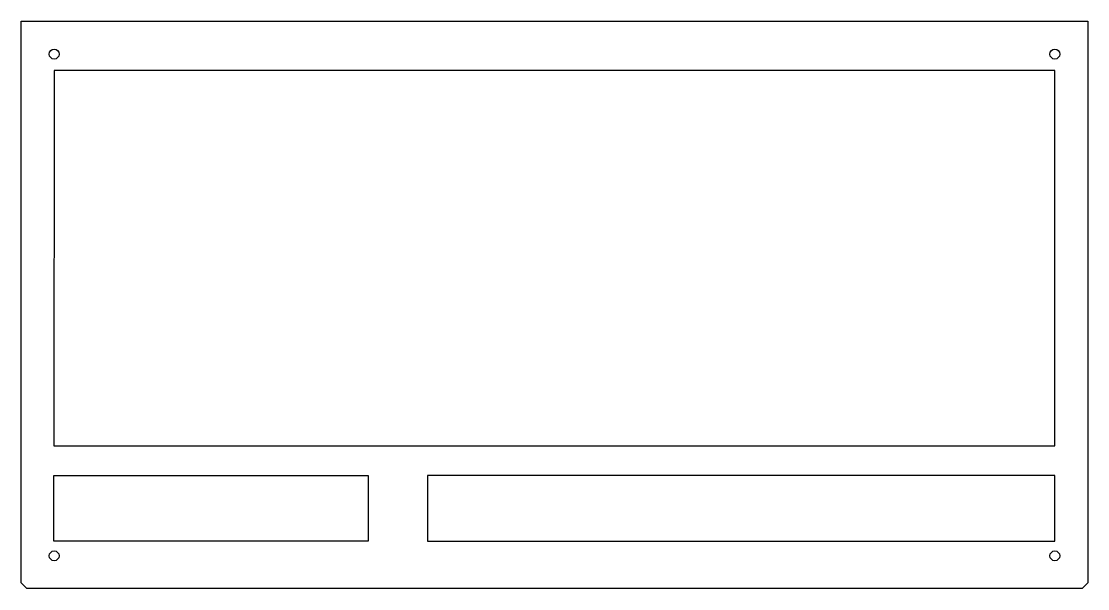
# Model space of a CAD drawing. Header units: millimetres. Extents: x -325 to 0, y -173 to 0.
import ezdxf

# ---------------------------------------------------------------- set-up
doc = ezdxf.new("R2010")
doc.units = ezdxf.units.MM
doc.layers.get('0').update_dxf_attribs({"linetype": 'CONTINUOUS'})

msp = doc.modelspace()

# ---------------------------------------------------------------- linework, layer by layer
for p, q in [((-324.8, -171.14), (-324.8, 0)), ((-324.8, 0), (0, 0)), ((0, 0), (0, -171.14)), ((-324.8, -171.14), (-323.16, -172.87)), ((0, -171.14), (-1.64, -172.87)), ((-162.4, -172.87), (-323.16, -172.87)), ((-1.64, -172.87), (-162.4, -172.87))]:
    msp.add_line(p, q)
for points in [[(0, -171.14), (-1.64, -172.87), (-323.16, -172.87), (-324.8, -171.14), (-324.8, 0), (0, 0)], [(-10, -15), (-314.8, -15), (-314.86, -129.38), (-10, -129.38)], [(-314.86, -158.38), (-314.86, -138.38), (-219.17, -138.38), (-219.17, -158.38)], [(-10, -158.38), (-10, -138.38), (-201.07, -138.38), (-201.07, -158.38)]]:
    msp.add_lwpolyline(points, close=True)
for centre in [(-314.8, -10), (-10, -10), (-314.8, -162.87), (-10, -162.87)]:
    msp.add_circle(centre, 1.5)

doc.saveas('drawing.dxf')
